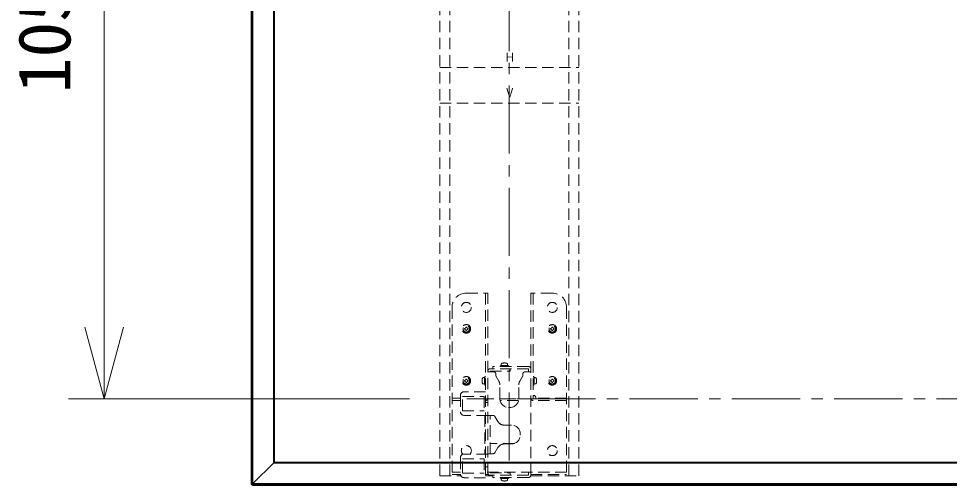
# Model space of a CAD drawing. Units: millimetres, scale not verified. Extents: x -62 to 63, y -57 to 57.
# Drawn here: x -53.03 to -20.55, y 0.7 to 16.99 of the extents above; entities that cross this region are included whole.
import ezdxf
from ezdxf.enums import TextEntityAlignment as Align

# ---------------------------------------------------------------- set-up
doc = ezdxf.new("R2010")
doc.units = ezdxf.units.MM
doc.header["$LTSCALE"] = 0.125
doc.linetypes.add('USER1', pattern=[28.575, 19.05, -3.175, 3.175, -3.175])
doc.linetypes.add('USER2', pattern=[4.7625, 3.175, -1.5875])
for name, color, linetype, lineweight in [('0-0_0', 7, 'Continuous', 20), ('0-4_SUNPO', 7, 'Continuous', 20), ('0-5_GAIKEI', 1, 'Continuous', 18)]:
    doc.layers.add(name, color=color, linetype=linetype, lineweight=lineweight)
doc.styles.add('ＭＳ ゴシック', font='')
doc.styles.get('ＭＳ ゴシック').set_extended_font_data('MS Gothic')

# ---------------------------------------------------------------- blocks, each defined once
blk = doc.blocks.new('_Open30')
at = {"layer": '0-0_0'}
blk.add_line((0, 0), (-1, 0), dxfattribs=at)
blk.add_lwpolyline([(-1, 0.26795), (0, 0), (-1, -0.26795)], dxfattribs=at)
blk = doc.blocks.new('D2')
at = {"layer": '0-4_SUNPO'}
for p, q in [((25.1021, 343.5532), (13.1918, 343.5532)), ((14.4418, 341.0532), (14.4418, 319.7282)), ((25.1021, 317.2282), (13.1918, 317.2282))]:
    blk.add_line(p, q, dxfattribs=at)
at = {"layer": '0-4_SUNPO', "xscale": 2.5, "yscale": 2.5}
for p, rotation in [((14.4418, 343.5532), 90), ((14.4418, 317.2282), 270)]:
    blk.add_blockref('_Open30', p, dxfattribs=dict(at, rotation=rotation))
at = {"layer": '0-4_SUNPO', "style": 'ＭＳ ゴシック'}
blk.add_text('1053', height=1.833, rotation=90, dxfattribs=at).set_placement((13.8168, 327.8907), align=Align.BOTTOM_LEFT)

msp = doc.modelspace()

# ---------------------------------------------------------------- linework, layer by layer
at = {"layer": '0-5_GAIKEI', "color": 9, "linetype": 'USER1'}
for p, q in [((-35.9073, 1.5654), (-35.9073, 33.2861)), ((2.8182, 3.727), (-37.3876, 3.727))]:
    msp.add_line(p, q, dxfattribs=at)
at = {"layer": '0-5_GAIKEI', "color": 7}
for p, q in [((-44.9198, 32.8489), (-44.9198, 0.7551)), ((-44.9198, 0.7551), (-44.9198, 0.7551)), ((-44.912, 0.7442), (-44.9176, 0.7498)), ((-44.877, 0.7092), (-44.912, 0.7442)), ((-44.8771, 0.7568), (-44.8771, 0.7568)), ((-44.8573, 0.707), (-44.8717, 0.707)), ((-44.8702, 0.7148), (-44.8697, 0.7143)), ((-44.87, 0.7497), (-44.87, 0.7497)), ((10.8427, 0.702), (-44.8573, 0.702))]:
    msp.add_line(p, q, dxfattribs=at)
at = {"layer": '0-5_GAIKEI'}
for p, q in [((-44.8771, 32.8472), (-44.8771, 0.7568)), ((-44.8594, 32.8367), (-44.8594, 0.7674)), ((-44.1426, 32.1249), (-44.1426, 1.4792)), ((-44.1249, 32.1072), (-44.1249, 1.4968)), ((-44.1146, 32.0968), (-44.1146, 1.5072)), ((-44.1073, 32.0895), (-44.1073, 1.5145)), ((10.1281, 1.4792), (-44.1426, 1.4792)), ((10.1104, 1.4968), (-44.1249, 1.4968)), ((10.1001, 1.5072), (-44.1146, 1.5072)), ((10.0927, 1.5145), (-44.1073, 1.5145)), ((-44.912, 0.7566), (-44.8771, 0.7568)), ((-44.8771, 0.7568), (-44.8594, 0.7674)), ((-44.87, 0.7497), (-44.8702, 0.7148)), ((-44.8594, 0.7674), (-44.87, 0.7497)), ((-44.8569, 0.7497), (-44.87, 0.7497)), ((-44.8697, 0.7143), (-44.8573, 0.7143)), ((-44.8594, 0.7674), (-44.8514, 0.7674)), ((10.8427, 0.7447), (-44.8573, 0.7447)), ((-44.8573, 0.702), (-44.8573, 0.7438)), ((10.8427, 0.7093), (-44.8573, 0.7093)), ((10.8392, 0.7624), (-44.8537, 0.7624))]:
    msp.add_line(p, q, dxfattribs=at)
at = {"layer": '0-5_GAIKEI', "color": 8, "linetype": 'USER2'}
for p, q in [((-38.3323, 1.0395), (-38.3323, 31.1145)), ((-37.9823, 1.0395), (-37.9823, 31.1145)), ((-33.8323, 1.0395), (-33.8323, 31.1145)), ((-33.4823, 1.0395), (-33.4823, 31.1145)), ((-38.3323, 15.2895), (-33.4823, 15.2895)), ((-38.3323, 14.0395), (-33.4823, 14.0395)), ((-37.4073, 7.4145), (-36.6573, 7.4145)), ((-36.7373, 7.4145), (-36.7373, 0.9708)), ((-36.6573, 1.0845), (-36.6573, 7.4145)), ((-34.4073, 7.4145), (-35.1573, 7.4145)), ((-35.1573, 1.057), (-35.1573, 7.4145)), ((-35.0773, 7.4145), (-35.0773, 3.7445)), ((-37.9073, 6.9145), (-37.9073, 1.0845)), ((-33.9073, 6.9145), (-33.9073, 1.0845)), ((-37.4685, 6.1795), (-37.4685, 6.1495)), ((-37.4223, 6.2258), (-37.3923, 6.2258)), ((-37.346, 6.1795), (-37.346, 6.1495)), ((-34.4685, 6.1795), (-34.4685, 6.1495)), ((-34.4223, 6.2258), (-34.3923, 6.2258)), ((-34.346, 6.1795), (-34.346, 6.1495)), ((-37.4223, 6.1033), (-37.3923, 6.1033)), ((-34.4223, 6.1033), (-34.3923, 6.1033)), ((-36.1898, 4.892), (-36.1879, 4.9268)), ((-36.1898, 4.872), (-36.1898, 4.892)), ((-35.9648, 4.892), (-36.1898, 4.892)), ((-36.0826, 4.892), (-36.1107, 4.872)), ((-36.0395, 4.892), (-36.0676, 4.872)), ((-35.9648, 4.892), (-35.9666, 4.9268)), ((-35.9648, 4.872), (-35.9648, 4.892)), ((-36.6573, 4.6645), (-36.4523, 4.6645)), ((-35.2373, 4.772), (-36.5773, 4.772)), ((-36.5773, 4.692), (-36.5773, 4.6645)), ((-36.5773, 4.692), (-35.8773, 4.692)), ((-36.4823, 4.852), (-36.4823, 4.772)), ((-35.2373, 4.852), (-36.4823, 4.852)), ((-36.3773, 4.5395), (-36.3773, 4.5869)), ((-35.9273, 4.872), (-36.2273, 4.872)), ((-36.2273, 4.872), (-36.2273, 4.852)), ((-35.9273, 4.872), (-35.9273, 4.852)), ((-35.8773, 4.692), (-35.8773, 4.772)), ((-35.4373, 4.5869), (-35.4373, 4.5395)), ((-35.3623, 4.6645), (-35.1573, 4.6645)), ((-35.2373, 4.6645), (-35.2373, 4.772)), ((-37.4685, 4.367), (-37.4685, 4.337)), ((-37.4223, 4.4133), (-37.3923, 4.4133)), ((-37.4223, 4.2908), (-37.3923, 4.2908)), ((-37.346, 4.367), (-37.346, 4.337)), ((-36.7773, 4.4645), (-36.8121, 4.4627)), ((-36.7773, 4.2395), (-36.8121, 4.2413)), ((-36.7573, 4.4645), (-36.7773, 4.4645)), ((-36.7773, 4.3574), (-36.7573, 4.3855)), ((-36.7773, 4.3142), (-36.7573, 4.3423)), ((-36.7573, 4.502), (-36.7373, 4.502)), ((-36.7573, 4.202), (-36.7573, 4.502)), ((-36.3672, 4.502), (-36.2708, 4.335)), ((-35.4473, 4.502), (-35.5438, 4.335)), ((-35.0573, 4.502), (-35.0773, 4.502)), ((-35.0573, 4.202), (-35.0573, 4.502)), ((-35.0573, 4.4645), (-35.0373, 4.4645)), ((-35.0373, 4.3574), (-35.0573, 4.3855)), ((-35.0373, 4.3142), (-35.0573, 4.3423)), ((-35.0573, 4.2395), (-35.0373, 4.2395)), ((-35.0373, 4.2395), (-35.0373, 4.4645)), ((-35.0373, 4.4645), (-35.0025, 4.4627)), ((-35.0373, 4.2395), (-35.0025, 4.2413)), ((-34.4685, 4.367), (-34.4685, 4.337)), ((-34.4223, 4.4133), (-34.3923, 4.4133)), ((-34.4223, 4.2908), (-34.3923, 4.2908)), ((-34.346, 4.367), (-34.346, 4.337)), ((-36.7373, 3.9708), (-37.4873, 3.9708)), ((-36.7573, 4.202), (-36.7373, 4.202)), ((-36.2373, 3.727), (-36.2373, 4.21)), ((-35.5773, 3.727), (-35.5773, 4.21)), ((-35.0573, 4.202), (-35.0773, 4.202)), ((-37.9073, 3.7445), (-37.6123, 3.7445)), ((-37.9073, 3.6645), (-37.6123, 3.6645)), ((-37.6123, 3.8458), (-37.6123, 3.2708)), ((-37.5373, 3.3083), (-37.5373, 3.8083)), ((-37.5373, 3.8083), (-36.7873, 3.8083)), ((-36.7873, 3.8083), (-36.7873, 3.3083)), ((-36.6573, 3.5958), (-36.7373, 3.5958)), ((-35.2516, 3.727), (-36.5015, 3.727)), ((-35.5837, 3.6645), (-36.2308, 3.6645)), ((-35.0573, 3.8395), (-35.0773, 3.8395)), ((-33.9073, 3.7445), (-35.0773, 3.7445)), ((-33.9073, 3.6645), (-35.0773, 3.6645)), ((-34.9823, 3.7645), (-34.9823, 3.7445)), ((-37.5373, 3.3083), (-36.7873, 3.3083)), ((-35.9323, 3.422), (-35.8823, 3.422)), ((-36.6573, 3.1458), (-37.4873, 3.1458)), ((-36.7623, 3.1458), (-36.7623, 1.7958)), ((-36.6573, 3.147), (-36.4752, 3.147)), ((-36.5773, 1.807), (-36.5773, 3.147)), ((-36.4105, 3.11), (-36.3048, 2.9303)), ((-35.8323, 2.807), (-36.0893, 2.807)), ((-35.5273, 2.452), (-35.5273, 2.502)), ((-35.7304, 2.1645), (-36.5773, 2.1645)), ((-36.4105, 1.844), (-36.3048, 2.0238)), ((-35.8323, 2.147), (-36.0893, 2.147)), ((-37.6123, 1.6708), (-37.6123, 1.0958)), ((-37.5373, 1.1333), (-37.5373, 1.6333)), ((-37.5373, 1.6333), (-36.7873, 1.6333)), ((-36.6573, 1.7958), (-37.4873, 1.7958)), ((-36.7873, 1.6333), (-36.7873, 1.1333)), ((-36.6573, 1.807), (-36.4752, 1.807)), ((-36.6573, 1.3458), (-36.7373, 1.3458)), ((-38.3323, 1.0395), (-37.5989, 1.0395)), ((-37.6123, 1.1645), (-37.9073, 1.1645)), ((-37.6118, 1.0845), (-37.9073, 1.0845)), ((-37.5373, 1.1333), (-36.7873, 1.1333)), ((-33.9073, 1.1645), (-36.7373, 1.1645)), ((-36.6573, 1.0845), (-36.7373, 1.0845)), ((-36.7373, 1.0395), (-36.4823, 1.0395)), ((-36.5773, 1.1645), (-36.5773, 1.137)), ((-35.2373, 1.057), (-36.5773, 1.057)), ((-36.4823, 0.977), (-36.4823, 1.057)), ((-35.2373, 0.977), (-36.4823, 0.977)), ((-36.2273, 0.957), (-36.2273, 0.977)), ((-35.9273, 0.957), (-35.9273, 0.977)), ((-35.2373, 1.057), (-35.2373, 1.1645)), ((-35.1592, 1.0395), (-33.4823, 1.0395)), ((-35.1573, 1.0845), (-33.9073, 1.0845)), ((-36.7373, 0.9708), (-37.4873, 0.9708)), ((-36.2273, 0.957), (-35.9273, 0.957)), ((-36.1898, 0.957), (-36.1898, 0.937)), ((-36.1898, 0.937), (-35.9648, 0.937)), ((-36.1898, 0.937), (-36.1879, 0.9022)), ((-36.1151, 0.937), (-36.0869, 0.957)), ((-36.0719, 0.937), (-36.0438, 0.957)), ((-35.9648, 0.937), (-35.9666, 0.9022)), ((-35.9648, 0.957), (-35.9648, 0.937))]:
    msp.add_line(p, q, dxfattribs=at)
at = {"layer": '0-5_GAIKEI'}
for points in [[(-44.9124, 32.847), (-44.9124, 0.7571), (-44.912, 0.7566)], [(-44.1073, 1.5145), (-44.1146, 1.5072), (-44.1249, 1.4968), (-44.1426, 1.4792), (-44.8426, 0.7792)], [(-44.9198, 0.7551), (-44.9196, 0.7551), (-44.9195, 0.7552), (-44.9194, 0.7552), (-44.9193, 0.7552), (-44.9192, 0.7553), (-44.9191, 0.7553), (-44.919, 0.7553), (-44.9189, 0.7554), (-44.9188, 0.7554), (-44.9186, 0.7555), (-44.9185, 0.7555), (-44.9184, 0.7555), (-44.9183, 0.7556), (-44.9182, 0.7556), (-44.9181, 0.7556), (-44.918, 0.7557), (-44.9179, 0.7557), (-44.9178, 0.7557), (-44.9176, 0.7558), (-44.9175, 0.7558), (-44.9174, 0.7558), (-44.9173, 0.7559), (-44.9172, 0.7559), (-44.9171, 0.7559), (-44.917, 0.7559), (-44.9169, 0.756), (-44.9167, 0.756), (-44.9166, 0.756), (-44.9165, 0.7561), (-44.9164, 0.7561), (-44.9163, 0.7561), (-44.9162, 0.7562), (-44.9161, 0.7562), (-44.916, 0.7562), (-44.9158, 0.7563), (-44.9157, 0.7563), (-44.9156, 0.7563), (-44.9155, 0.7563), (-44.9154, 0.7564)], [(-44.9124, 0.7571), (-44.9126, 0.7569), (-44.9128, 0.7568), (-44.913, 0.7567), (-44.9132, 0.7565), (-44.9134, 0.7564), (-44.9135, 0.7562), (-44.9137, 0.7561), (-44.9139, 0.7559), (-44.9141, 0.7558), (-44.9143, 0.7556), (-44.9144, 0.7555), (-44.9146, 0.7553), (-44.9148, 0.7552), (-44.9149, 0.755), (-44.9151, 0.7549), (-44.9153, 0.7547), (-44.9154, 0.7545), (-44.9156, 0.7544), (-44.9158, 0.7542), (-44.9159, 0.754), (-44.9161, 0.7539), (-44.9162, 0.7537), (-44.9164, 0.7535), (-44.9165, 0.7533), (-44.9167, 0.7532), (-44.9168, 0.753), (-44.9169, 0.7528), (-44.9171, 0.7526), (-44.9172, 0.7524), (-44.9173, 0.7522), (-44.9174, 0.752), (-44.9175, 0.7518), (-44.9176, 0.7516), (-44.9177, 0.7514), (-44.9178, 0.7511), (-44.9179, 0.7509), (-44.9179, 0.7507), (-44.9178, 0.7505), (-44.9178, 0.7502)], [(-44.9178, 0.7502), (-44.9177, 0.75), (-44.9176, 0.7498)], [(-44.9154, 0.7564), (-44.9153, 0.7564), (-44.9152, 0.7564), (-44.9151, 0.7565), (-44.9149, 0.7565), (-44.9148, 0.7565), (-44.9147, 0.7565), (-44.9146, 0.7566), (-44.9145, 0.7566), (-44.9144, 0.7566), (-44.9143, 0.7566), (-44.9141, 0.7567), (-44.914, 0.7567), (-44.9139, 0.7567), (-44.9138, 0.7568), (-44.9137, 0.7568), (-44.9136, 0.7568), (-44.9135, 0.7568), (-44.9134, 0.7569), (-44.9132, 0.7569), (-44.9131, 0.7569), (-44.913, 0.7569), (-44.9129, 0.757), (-44.9128, 0.757), (-44.9127, 0.757), (-44.9126, 0.757), (-44.9124, 0.7571)], [(-44.912, 0.7566), (-44.9115, 0.7558), (-44.9111, 0.755), (-44.9106, 0.7542), (-44.9101, 0.7534), (-44.9096, 0.7527), (-44.9091, 0.7519), (-44.9086, 0.7511), (-44.9081, 0.7503), (-44.9076, 0.7496), (-44.9071, 0.7488), (-44.9066, 0.7481), (-44.906, 0.7473), (-44.9055, 0.7466), (-44.9049, 0.7458), (-44.9044, 0.7451), (-44.9038, 0.7444), (-44.9033, 0.7436), (-44.9027, 0.7429), (-44.9021, 0.7422), (-44.9015, 0.7415), (-44.9009, 0.7408), (-44.9003, 0.7401), (-44.8997, 0.7394), (-44.8991, 0.7387), (-44.8985, 0.738), (-44.8979, 0.7373), (-44.8973, 0.7366), (-44.8967, 0.736), (-44.896, 0.7353), (-44.8954, 0.7346), (-44.8947, 0.734), (-44.8941, 0.7333), (-44.8935, 0.7327), (-44.8928, 0.732), (-44.8921, 0.7314), (-44.8915, 0.7307), (-44.8908, 0.7301), (-44.8901, 0.7295), (-44.8894, 0.7289)], [(-44.8894, 0.7289), (-44.8888, 0.7283), (-44.8881, 0.7276), (-44.8874, 0.727), (-44.8867, 0.7264), (-44.886, 0.7258), (-44.8853, 0.7252), (-44.8846, 0.7247), (-44.8839, 0.7241), (-44.8831, 0.7235), (-44.8824, 0.7229), (-44.8817, 0.7224), (-44.8809, 0.7218), (-44.8802, 0.7213), (-44.8795, 0.7207), (-44.8787, 0.7202), (-44.878, 0.7197), (-44.8772, 0.7191), (-44.8764, 0.7186), (-44.8757, 0.7181), (-44.8749, 0.7176), (-44.8741, 0.7171), (-44.8733, 0.7166), (-44.8726, 0.7162), (-44.8718, 0.7157), (-44.871, 0.7152), (-44.8702, 0.7148)], [(-44.8744, 0.753), (-44.8745, 0.7532), (-44.8746, 0.7533), (-44.8747, 0.7534), (-44.8748, 0.7535), (-44.8749, 0.7536), (-44.875, 0.7537), (-44.8751, 0.7539), (-44.8752, 0.754), (-44.8753, 0.7541), (-44.8754, 0.7542), (-44.8755, 0.7544), (-44.8756, 0.7545), (-44.8757, 0.7546), (-44.8758, 0.7547), (-44.8759, 0.7549), (-44.876, 0.755), (-44.8761, 0.7551), (-44.8762, 0.7553), (-44.8763, 0.7554), (-44.8764, 0.7555), (-44.8764, 0.7557), (-44.8765, 0.7558), (-44.8766, 0.7559), (-44.8767, 0.7561), (-44.8768, 0.7562), (-44.8768, 0.7563), (-44.8769, 0.7565), (-44.877, 0.7566), (-44.877, 0.7567), (-44.8771, 0.7567), (-44.8771, 0.7568), (-44.8771, 0.7568), (-44.8771, 0.7568)], [(-44.877, 0.7092), (-44.8768, 0.7091), (-44.8765, 0.709), (-44.8763, 0.7089), (-44.8761, 0.7089), (-44.8759, 0.7089), (-44.8756, 0.709), (-44.8754, 0.709), (-44.8752, 0.7091), (-44.875, 0.7092), (-44.8748, 0.7093), (-44.8746, 0.7095), (-44.8744, 0.7096), (-44.8742, 0.7097), (-44.874, 0.7098), (-44.8738, 0.71), (-44.8736, 0.7101), (-44.8734, 0.7102), (-44.8733, 0.7104), (-44.8731, 0.7105), (-44.8729, 0.7107), (-44.8727, 0.7108), (-44.8726, 0.711), (-44.8724, 0.7112), (-44.8722, 0.7113), (-44.8721, 0.7115), (-44.8719, 0.7117), (-44.8718, 0.7118), (-44.8716, 0.712), (-44.8714, 0.7122), (-44.8713, 0.7123), (-44.8711, 0.7125), (-44.871, 0.7127), (-44.8708, 0.7129), (-44.8707, 0.7131), (-44.8705, 0.7132), (-44.8704, 0.7134), (-44.8703, 0.7136), (-44.8701, 0.7138), (-44.87, 0.714)], [(-44.87, 0.7497), (-44.87, 0.7497), (-44.87, 0.7497), (-44.8701, 0.7497), (-44.8701, 0.7498), (-44.8702, 0.7498), (-44.8703, 0.7499), (-44.8704, 0.7499), (-44.8704, 0.7499), (-44.8706, 0.75), (-44.8708, 0.7502), (-44.871, 0.7502), (-44.8711, 0.7503), (-44.8712, 0.7504), (-44.8714, 0.7505), (-44.8715, 0.7506), (-44.8716, 0.7507), (-44.8718, 0.7508), (-44.8719, 0.7509), (-44.872, 0.7509), (-44.8722, 0.751), (-44.8723, 0.7511), (-44.8724, 0.7512), (-44.8725, 0.7513), (-44.8727, 0.7514), (-44.8728, 0.7515), (-44.8729, 0.7516), (-44.873, 0.7517), (-44.8732, 0.7518), (-44.8733, 0.7519), (-44.8734, 0.752), (-44.8735, 0.7521), (-44.8736, 0.7523), (-44.8737, 0.7524), (-44.8739, 0.7525), (-44.874, 0.7526), (-44.8741, 0.7527), (-44.8742, 0.7528), (-44.8743, 0.7529), (-44.8744, 0.753)], [(-44.8708, 0.7099), (-44.8708, 0.7098), (-44.8709, 0.7097), (-44.8709, 0.7096), (-44.8709, 0.7095), (-44.871, 0.7094), (-44.871, 0.7092), (-44.871, 0.7091), (-44.8711, 0.709), (-44.8711, 0.7089), (-44.8711, 0.7088), (-44.8711, 0.7087), (-44.8712, 0.7086), (-44.8712, 0.7085), (-44.8713, 0.7084), (-44.8713, 0.7082), (-44.8713, 0.7081), (-44.8714, 0.708), (-44.8714, 0.7079), (-44.8714, 0.7078), (-44.8715, 0.7077), (-44.8715, 0.7076), (-44.8715, 0.7075), (-44.8716, 0.7074), (-44.8716, 0.7072), (-44.8716, 0.7071), (-44.8717, 0.707)], [(-44.8697, 0.7143), (-44.8697, 0.7142), (-44.8698, 0.7141), (-44.8698, 0.714), (-44.8698, 0.7139), (-44.8698, 0.7138), (-44.8699, 0.7137), (-44.8699, 0.7135), (-44.8699, 0.7134), (-44.8699, 0.7133), (-44.87, 0.7132), (-44.87, 0.7131), (-44.87, 0.713), (-44.87, 0.7129), (-44.8701, 0.7127), (-44.8701, 0.7126), (-44.8701, 0.7125), (-44.8702, 0.7124), (-44.8702, 0.7123), (-44.8702, 0.7122), (-44.8702, 0.7121), (-44.8703, 0.7119), (-44.8703, 0.7118), (-44.8703, 0.7117), (-44.8703, 0.7116), (-44.8704, 0.7115), (-44.8704, 0.7114), (-44.8704, 0.7113), (-44.8705, 0.7112), (-44.8705, 0.711), (-44.8705, 0.7109), (-44.8706, 0.7108), (-44.8706, 0.7107), (-44.8706, 0.7106), (-44.8706, 0.7105), (-44.8707, 0.7104), (-44.8707, 0.7103), (-44.8707, 0.7101), (-44.8708, 0.71), (-44.8708, 0.7099)], [(-44.87, 0.714), (-44.8698, 0.7141), (-44.8697, 0.7143)]]:
    msp.add_lwpolyline(points, dxfattribs=at)
at = {"layer": '0-5_GAIKEI', "color": 8, "linetype": 'USER2'}
for points in [[(-36.7573, 4.2395), (-36.7773, 4.2395), (-36.7773, 4.4645)], [(-36.5773, 1.137), (-35.8773, 1.137), (-35.8773, 1.057)]]:
    msp.add_lwpolyline(points, dxfattribs=at)
for centre, radius in [((-37.4073, 6.9145), 0.175), ((-34.4073, 6.9145), 0.175), ((-37.4073, 6.1645), 0.15), ((-37.4073, 6.1645), 0.1125), ((-34.4073, 6.1645), 0.15), ((-34.4073, 6.1645), 0.1125), ((-37.4073, 4.352), 0.15), ((-37.4073, 4.352), 0.1125), ((-34.4073, 4.352), 0.15), ((-34.4073, 4.352), 0.1125), ((-34.4073, 1.9145), 0.175)]:
    msp.add_circle(centre, radius, dxfattribs=at)
for centre, radius, start, end in [((-37.4073, 6.9145), 0.5, 90, 180), ((-34.4073, 6.9145), 0.5, 0, 90), ((-37.4685, 6.2258), 0.0462, 270, 0), ((-37.346, 6.2258), 0.0462, 180, 270), ((-34.4685, 6.2258), 0.0462, 270, 0), ((-34.346, 6.2258), 0.0462, 180, 270), ((-37.4685, 6.1033), 0.0462, 0, 90), ((-37.346, 6.1033), 0.0462, 90, 180), ((-34.4685, 6.1033), 0.0462, 0, 90), ((-34.346, 6.1033), 0.0462, 90, 180), ((-36.148, 4.9247), 0.04, 105.78599, 177), ((-36.0773, 4.6745), 0.3, 74.21401, 105.78599), ((-36.0065, 4.9247), 0.04, 3, 74.21401), ((-36.5773, 4.692), 0.08, 90, 180), ((-36.4545, 4.5873), 0.0772, 359.72208, 88.32849), ((-35.36, 4.5873), 0.0772, 91.67151, 180.27791), ((-35.2373, 4.772), 0.08, 0, 90), ((-37.4685, 4.4133), 0.0462, 270, 0), ((-37.4685, 4.2908), 0.0462, 0, 90), ((-37.346, 4.4133), 0.0462, 180, 270), ((-37.346, 4.2908), 0.0462, 90, 180), ((-36.5598, 4.352), 0.3, 164.21401, 195.78599), ((-36.81, 4.4227), 0.04, 93, 164.21401), ((-36.81, 4.2813), 0.04, 195.78599, 267), ((-36.3023, 4.5395), 0.075, 180, 210), ((-36.4873, 4.21), 0.25, 0, 30), ((-35.3273, 4.21), 0.25, 150, 180), ((-35.5123, 4.5395), 0.075, 330, 0), ((-35.0046, 4.4227), 0.04, 15.78599, 87), ((-35.0046, 4.2813), 0.04, 273, 344.21401), ((-35.2548, 4.352), 0.3, 344.21401, 15.78599), ((-34.4685, 4.4133), 0.0462, 270, 0), ((-34.4685, 4.2908), 0.0462, 0, 90), ((-34.346, 4.4133), 0.0462, 180, 270), ((-34.346, 4.2908), 0.0462, 90, 180), ((-37.4873, 3.8458), 0.125, 90, 180), ((-36.7373, 3.7445), 0.08, 270, 0), ((-35.9323, 3.727), 0.305, 180, 270), ((-35.8823, 3.727), 0.305, 270, 0), ((-35.0773, 3.7445), 0.08, 180, 270), ((-35.0573, 3.7645), 0.075, 0, 90), ((-37.4873, 3.2708), 0.125, 180, 270), ((-36.4752, 3.072), 0.075, 30.46555, 90), ((-36.0893, 3.057), 0.25, 210.46555, 270), ((-35.8323, 2.502), 0.305, 0, 90), ((-35.8323, 2.452), 0.305, 270, 0), ((-37.4073, 1.9145), 0.175, 317.28394, 225.98018), ((-36.0893, 1.897), 0.25, 90, 149.53445), ((-37.4873, 1.6708), 0.125, 90, 180), ((-36.4752, 1.882), 0.075, 270, 329.53445), ((-37.4873, 1.0958), 0.125, 180, 270), ((-36.5773, 1.137), 0.08, 180, 270), ((-35.2373, 1.057), 0.08, 270, 0), ((-36.148, 0.9043), 0.04, 183, 254.21401), ((-36.0773, 1.1545), 0.3, 254.21401, 285.78599), ((-36.0065, 0.9043), 0.04, 285.78599, 357)]:
    msp.add_arc(centre, radius, start, end, dxfattribs=at)
at = {"layer": '0-5_GAIKEI', "color": 7}
for centre, start, end in [((-44.9123, 0.7551), 180, 225), ((-44.8717, 0.7145), 225, 270)]:
    msp.add_arc(centre, 0.0075, start, end, dxfattribs=at)
at = {"layer": '0-5_GAIKEI'}
msp.add_arc((-44.8073, 0.7438), 0.05, 135, 180.00002, dxfattribs=at)
for centre, start_param, end_param in [((-44.8996, 0.7566), 5.2359878, 6.2831853), ((-44.8702, 0.7272), 0, 1.0471976)]:
    msp.add_ellipse(centre, major_axis=(-0.0124, -0.0124), ratio=0.57735, start_param=start_param, end_param=end_param, dxfattribs=at)

# ---------------------------------------------------------------- block references
at = {"layer": '0-4_SUNPO'}
msp.add_blockref('D2', (-64.4897, -313.5011), dxfattribs=at)

# ---------------------------------------------------------------- texts
at = {"layer": '0-5_GAIKEI', "color": 7, "style": 'ＭＳ ゴシック', "width": 0.85}
for s, p in [('Ｈ', (-36.077, 15.3927)), ('Ｖ', (-36.077, 14.1552))]:
    msp.add_text(s, height=0.3165, dxfattribs=at).set_placement(p, align=Align.BOTTOM_LEFT)

doc.saveas('drawing.dxf')
